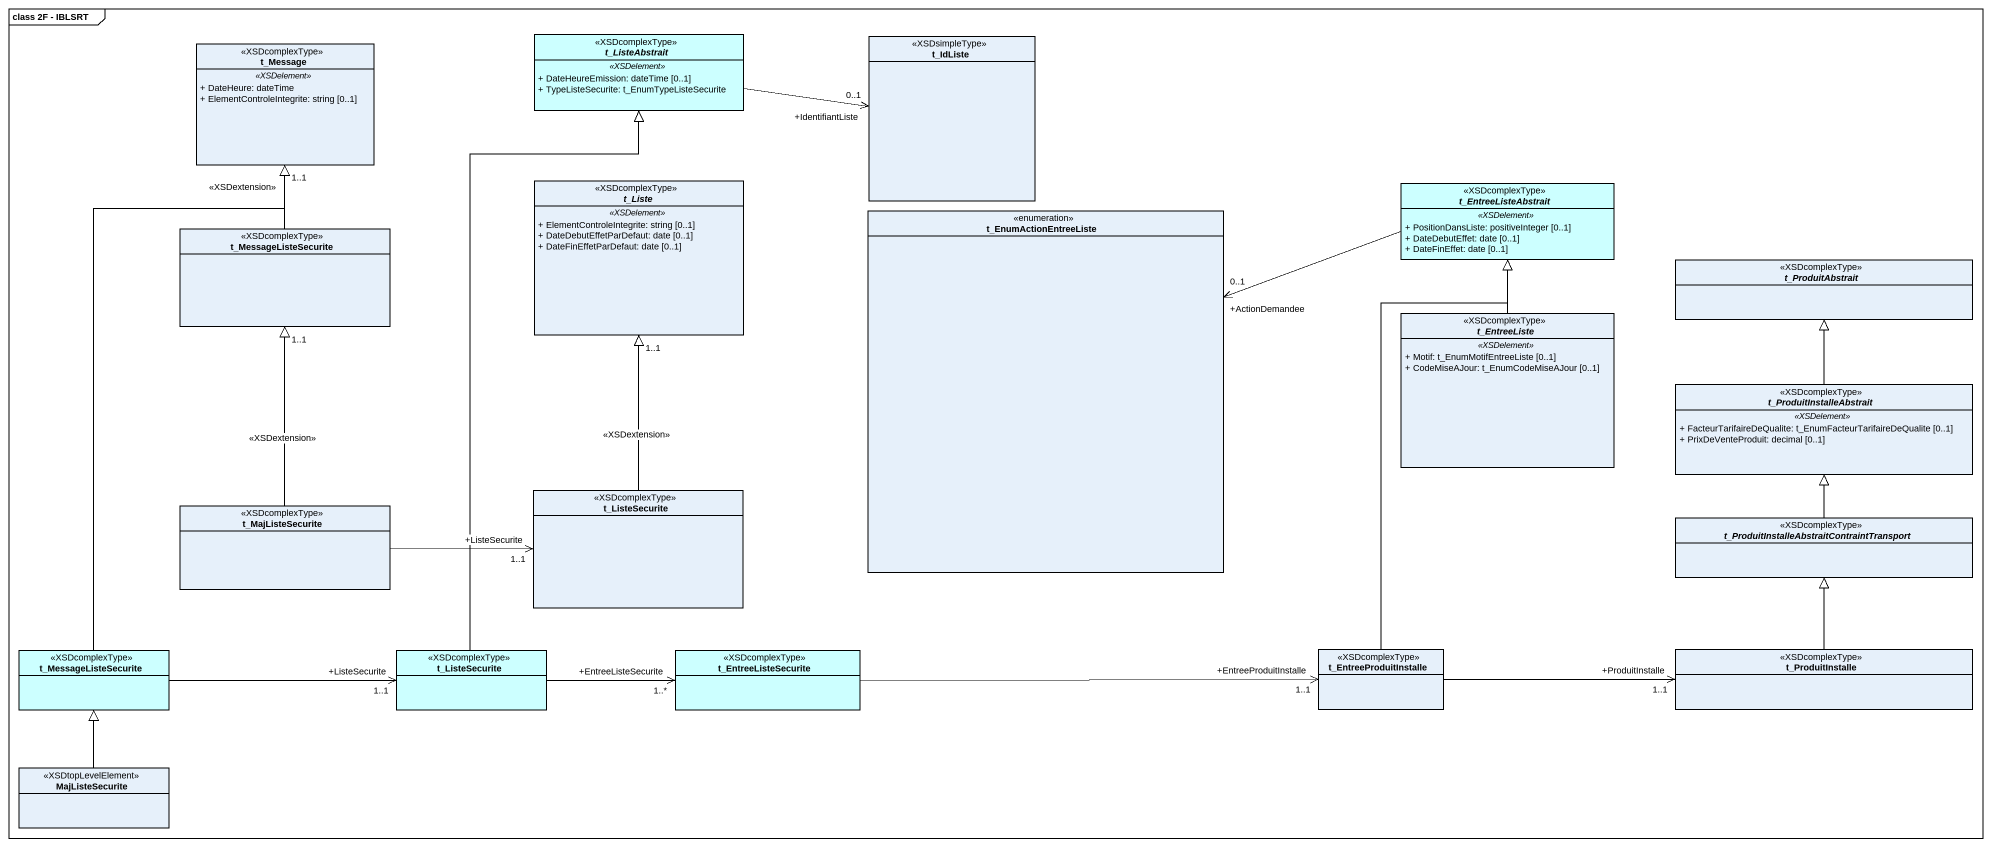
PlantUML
@startuml
mainframe class 2F - IBLSRT
hide circle
hide empty members
skinparam classAttributeIconSize 0
class t_Message <<XSDcomplexType>> {
  .. <<XSDelement>> ..
  + DateHeure: dateTime
  + ElementControleIntegrite: string [0..1]
}
abstract class t_ListeAbstrait <<XSDcomplexType>> #CCFFFF {
  .. <<XSDelement>> ..
  + DateHeureEmission: dateTime [0..1]
  + TypeListeSecurite: t_EnumTypeListeSecurite
}
class t_IdListe <<XSDsimpleType>>
abstract class t_Liste <<XSDcomplexType>> {
  .. <<XSDelement>> ..
  + ElementControleIntegrite: string [0..1]
  + DateDebutEffetParDefaut: date [0..1]
  + DateFinEffetParDefaut: date [0..1]
}
enum t_EnumActionEntreeListe
abstract class t_EntreeListeAbstrait <<XSDcomplexType>> #CCFFFF {
  .. <<XSDelement>> ..
  + PositionDansListe: positiveInteger [0..1]
  + DateDebutEffet: date [0..1]
  + DateFinEffet: date [0..1]
}
class t_MessageListeSecurite <<XSDcomplexType>>
abstract class t_ProduitAbstrait <<XSDcomplexType>>
abstract class t_EntreeListe <<XSDcomplexType>> {
  .. <<XSDelement>> ..
  + Motif: t_EnumMotifEntreeListe [0..1]
  + CodeMiseAJour: t_EnumCodeMiseAJour [0..1]
}
abstract class t_ProduitInstalleAbstrait <<XSDcomplexType>> {
  .. <<XSDelement>> ..
  + FacteurTarifaireDeQualite: t_EnumFacteurTarifaireDeQualite [0..1]
  + PrixDeVenteProduit: decimal [0..1]
}
class t_MajListeSecurite <<XSDcomplexType>>
class t_ListeSecurite <<XSDcomplexType>>
abstract class "t_ProduitInstalleAbstraitContraintTransport" as t_ProduitInstalleAbstraitCon <<XSDcomplexType>>
class "t_MessageListeSecurite" as t_MessageListeSecurite_2 <<XSDcomplexType>> #CCFFFF
class "t_ListeSecurite" as t_ListeSecurite_2 <<XSDcomplexType>> #CCFFFF
class t_EntreeListeSecurite <<XSDcomplexType>> #CCFFFF
class t_EntreeProduitInstalle <<XSDcomplexType>>
class t_ProduitInstalle <<XSDcomplexType>>
class MajListeSecurite <<XSDtopLevelElement>>
t_ListeAbstrait -right-> "+IdentifiantListe\n0..1" t_IdListe
t_EntreeListeAbstrait -left-> "+ActionDemandee\n0..1" t_EnumActionEntreeListe
t_MessageListeSecurite -up-|> "1..1" t_Message : <<XSDextension>>
t_EntreeListe -up-|> t_EntreeListeAbstrait
t_ProduitInstalleAbstrait -up-|> t_ProduitAbstrait
t_MajListeSecurite -up-|> "1..1" t_MessageListeSecurite : <<XSDextension>>
t_MajListeSecurite -right-> "+ListeSecurite\n1..1" t_ListeSecurite
t_ListeSecurite -up-|> "1..1" t_Liste : <<XSDextension>>
t_ProduitInstalleAbstraitCon -up-|> t_ProduitInstalleAbstrait
t_MessageListeSecurite_2 -up-|> t_Message
t_MessageListeSecurite_2 -right-> "+ListeSecurite\n1..1" t_ListeSecurite_2
t_ListeSecurite_2 -up-|> t_ListeAbstrait
t_ListeSecurite_2 -right-> "+EntreeListeSecurite\n1..*" t_EntreeListeSecurite
t_EntreeListeSecurite -right-> "+EntreeProduitInstalle\n1..1" t_EntreeProduitInstalle
t_EntreeProduitInstalle -up-|> t_EntreeListeAbstrait
t_EntreeProduitInstalle -right-> "+ProduitInstalle\n1..1" t_ProduitInstalle
t_ProduitInstalle -up-|> t_ProduitInstalleAbstraitCon
MajListeSecurite -up-|> t_MessageListeSecurite_2
@enduml
